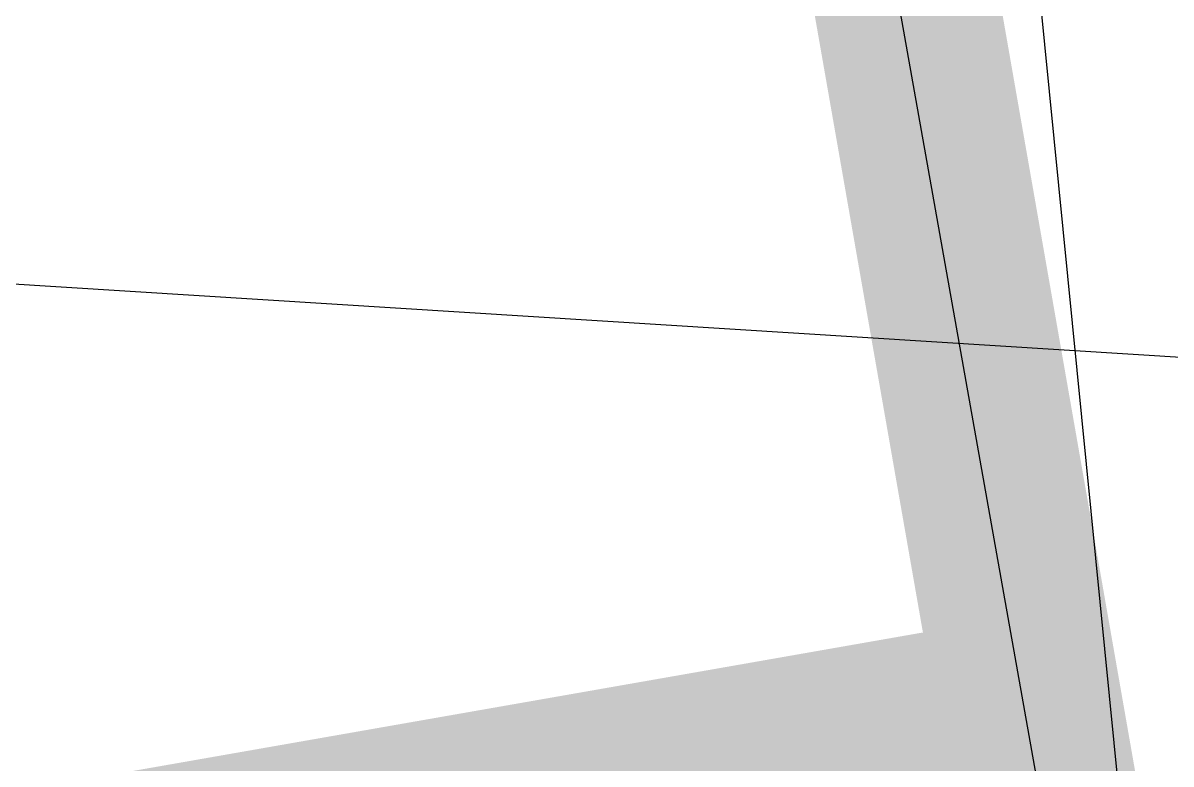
# Model space of a CAD drawing. Header units: metres. Extents: x 222509 to 223547, y 765290 to 766147.
# Drawn here: x 223042.744 to 223043.737, y 765864.137 to 765864.778 of the extents above; entities that cross this region are included whole.
import ezdxf

# ---------------------------------------------------------------- set-up
doc = ezdxf.new("R2010")
doc.units = ezdxf.units.M
for name, color, linetype in [('55', 8, 'Continuous'), ('maim metuhnan 2', 150, 'Continuous'), ('PARCEL', 14, 'Continuous'), ('Tcontours0', 250, 'Continuous')]:
    doc.layers.add(name, color=color, linetype=linetype)

# ---------------------------------------------------------------- blocks, each defined once
blk = doc.blocks.new('G$C48AC2FB6')
at = {"layer": 'maim metuhnan 2', "const_width": 0.16}
blk.add_lwpolyline([(223043.97669, 765864.98364), (223043.48901, 765864.90453), (223043.74098, 765863.46693), (223044.23347, 765863.55325)], dxfattribs=at)
at = {"layer": 'maim metuhnan 2'}
blk.add_lwpolyline([(223043.615, 765864.18573, 0.16, 0.16, 0), (223041.61492, 765863.83517, 0.16, 0.16, 0), (223038.46153, 765863.57513, 0.16, 0.16, 0)], format="xyseb", dxfattribs=at)
blk = doc.blocks.new('MIDRON2')
at = {"layer": 'PARCEL', "color": 3}
blk.add_line((-0.82163, -0.15501), (-0.6216, -1.19205), dxfattribs=at)
blk = doc.blocks.new('G$CAC2BD834')
at = {"layer": '55'}
blk.add_lwpolyline([(223036.1406, 765906.1875), (223046.44556, 765848.2376)], dxfattribs=at)
blk.add_lwpolyline([(223036.1406, 765906.1875), (223046.44556, 765848.2376)], dxfattribs=at)
at = {"layer": 'Tcontours0', "elevation": 515}
blk.add_lwpolyline([(223026.02452, 765872.75021), (223025.6277, 765869.63833), (223029.68955, 765867.10316), (223030.76446, 765867.17279), (223037.52141, 765868.80215), (223038.62189, 765867.67015), (223039.7863, 765866.62121), (223040.96235, 765863.91141), (223041.41908, 765864.63493), (223044.68298, 765864.42997)], dxfattribs=at)
at = {"linetype": 'Continuous', "xscale": 1.2, "yscale": 1.2, "zscale": 1.2, "rotation": 354.7600205670291}
blk.add_blockref('MIDRON2', (223044.57543, 765865.36639), dxfattribs=at)

msp = doc.modelspace()

# ---------------------------------------------------------------- block references
for name in ['G$CAC2BD834', 'G$C48AC2FB6']:
    msp.add_blockref(name, (0, 0))

doc.saveas('drawing.dxf')
